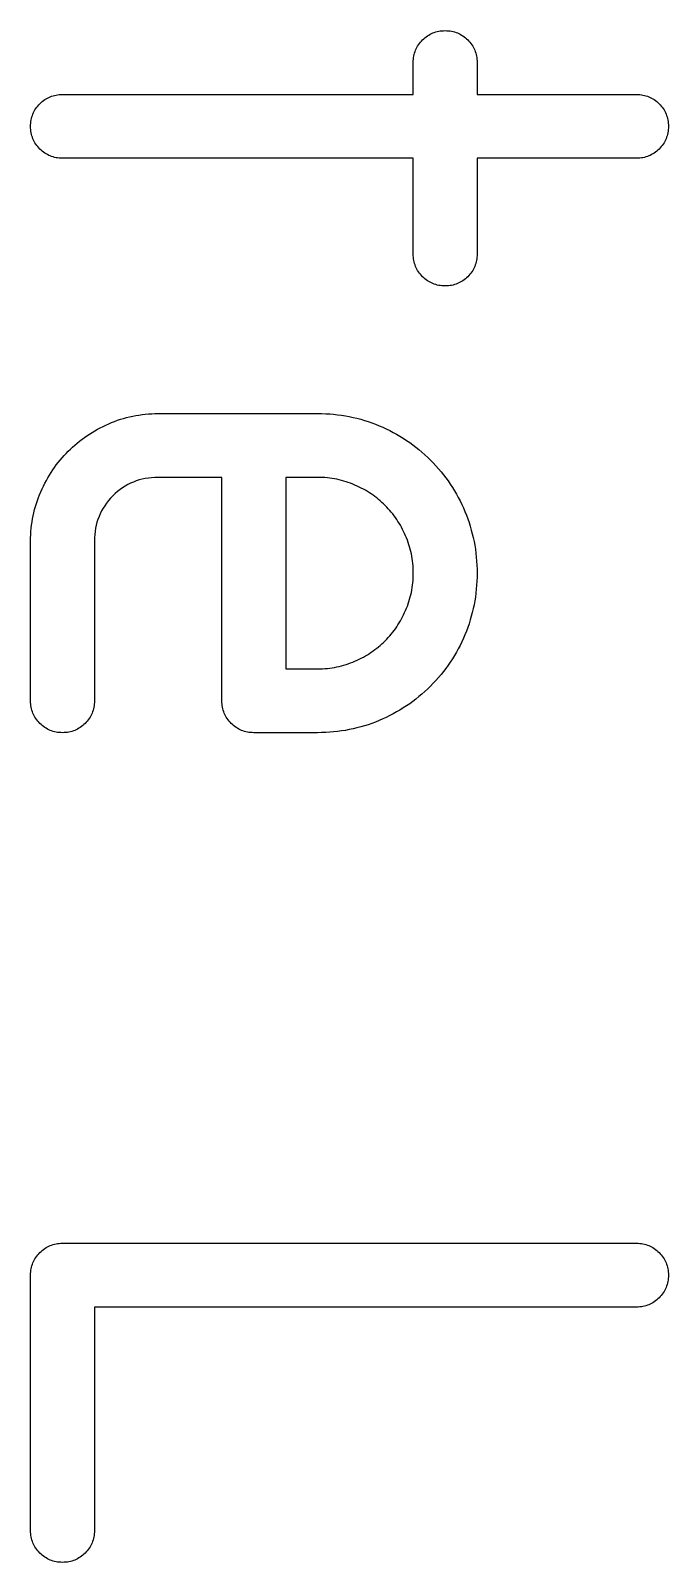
# Model space of a CAD drawing. Extents: x -220 to 711, y -42 to 774.
# Drawn here: x -164.97 to -146.97, y 11.8 to 55 of the extents above; entities that cross this region are included whole.
import ezdxf

# ---------------------------------------------------------------- set-up
doc = ezdxf.new("R2010")
doc.units = 0
doc.layers.get('0').update_dxf_attribs({"linetype": 'CONTINUOUS'})

msp = doc.modelspace()

# ---------------------------------------------------------------- linework, layer by layer
for p, q in [((-154.1703, 53.199), (-154.1703, 54.099)), ((-152.3703, 54.099), (-152.3703, 53.199)), ((-164.0703, 53.199), (-154.1703, 53.199)), ((-152.3703, 53.199), (-147.8703, 53.199)), ((-154.1703, 51.399), (-164.0703, 51.399)), ((-154.1703, 48.699), (-154.1703, 51.399)), ((-147.8703, 51.399), (-152.3703, 51.399)), ((-152.3703, 51.399), (-152.3703, 48.699)), ((-161.3703, 44.199), (-158.6703, 44.199)), ((-158.6703, 44.199), (-156.8703, 44.199)), ((-159.5703, 42.399), (-161.3703, 42.399)), ((-159.5703, 36.099), (-159.5703, 42.399)), ((-157.7703, 42.399), (-157.7703, 36.999)), ((-156.8703, 42.399), (-157.7703, 42.399)), ((-164.9703, 36.099), (-164.9703, 40.599)), ((-163.1703, 40.599), (-163.1703, 36.099)), ((-157.7703, 36.999), (-156.8703, 36.999)), ((-156.8703, 35.199), (-158.6703, 35.199)), ((-164.0703, 20.799), (-147.8703, 20.799)), ((-164.9703, 12.699), (-164.9703, 19.899)), ((-147.8703, 18.999), (-163.1703, 18.999)), ((-163.1703, 18.999), (-163.1703, 12.699))]:
    msp.add_line(p, q)
for points in [[(-153.9093, 54.738), (-153.8763, 54.7696), (-153.8423, 54.7991), (-153.8074, 54.8267), (-153.7715, 54.8521), (-153.7348, 54.8756), (-153.6971, 54.897), (-153.6586, 54.9164), (-153.6191, 54.9337), (-153.5787, 54.949), (-153.5374, 54.9623), (-153.4952, 54.9735), (-153.452, 54.9826), (-153.408, 54.9898), (-153.363, 54.9949), (-153.3171, 54.9979), (-153.2703, 54.999)], [(-153.2703, 54.999), (-153.2235, 54.9979), (-153.1777, 54.9949), (-153.1327, 54.9898), (-153.0887, 54.9826), (-153.0455, 54.9735), (-153.0033, 54.9623), (-152.962, 54.949), (-152.9216, 54.9337), (-152.8821, 54.9164), (-152.8435, 54.897), (-152.8059, 54.8756), (-152.7692, 54.8521), (-152.7333, 54.8267), (-152.6984, 54.7991), (-152.6644, 54.7696), (-152.6313, 54.738)], [(-154.1703, 54.099), (-154.1693, 54.1458), (-154.1663, 54.1916), (-154.1612, 54.2366), (-154.154, 54.2806), (-154.1449, 54.3238), (-154.1336, 54.366), (-154.1204, 54.4073), (-154.1051, 54.4477), (-154.0878, 54.4872), (-154.0684, 54.5258), (-154.047, 54.5634), (-154.0235, 54.6001), (-153.998, 54.636), (-153.9705, 54.6709), (-153.9409, 54.7049), (-153.9093, 54.738)], [(-152.6313, 54.738), (-152.5997, 54.7049), (-152.5702, 54.6709), (-152.5426, 54.636), (-152.5172, 54.6001), (-152.4937, 54.5634), (-152.4723, 54.5258), (-152.4529, 54.4872), (-152.4356, 54.4477), (-152.4203, 54.4073), (-152.407, 54.366), (-152.3958, 54.3238), (-152.3867, 54.2806), (-152.3795, 54.2366), (-152.3744, 54.1916), (-152.3714, 54.1458), (-152.3703, 54.099)], [(-164.7093, 52.938), (-164.6763, 52.9696), (-164.6423, 52.9991), (-164.6074, 53.0267), (-164.5715, 53.0521), (-164.5348, 53.0756), (-164.4971, 53.097), (-164.4586, 53.1164), (-164.4191, 53.1337), (-164.3787, 53.149), (-164.3374, 53.1623), (-164.2952, 53.1735), (-164.252, 53.1826), (-164.208, 53.1898), (-164.163, 53.1949), (-164.1171, 53.1979), (-164.0703, 53.199)], [(-147.8703, 53.199), (-147.8235, 53.1979), (-147.7777, 53.1949), (-147.7327, 53.1898), (-147.6887, 53.1826), (-147.6455, 53.1735), (-147.6033, 53.1623), (-147.562, 53.149), (-147.5216, 53.1337), (-147.4821, 53.1164), (-147.4435, 53.097), (-147.4059, 53.0756), (-147.3692, 53.0521), (-147.3333, 53.0267), (-147.2984, 52.9991), (-147.2644, 52.9696), (-147.2313, 52.938)], [(-164.9703, 52.299), (-164.9693, 52.3458), (-164.9663, 52.3916), (-164.9612, 52.4366), (-164.954, 52.4806), (-164.9449, 52.5238), (-164.9336, 52.566), (-164.9204, 52.6073), (-164.9051, 52.6477), (-164.8878, 52.6872), (-164.8684, 52.7258), (-164.847, 52.7634), (-164.8235, 52.8001), (-164.798, 52.836), (-164.7705, 52.8709), (-164.7409, 52.9049), (-164.7093, 52.938)], [(-147.2313, 52.938), (-147.1997, 52.9049), (-147.1702, 52.8709), (-147.1426, 52.836), (-147.1172, 52.8001), (-147.0937, 52.7634), (-147.0723, 52.7258), (-147.0529, 52.6872), (-147.0356, 52.6477), (-147.0203, 52.6073), (-147.007, 52.566), (-146.9958, 52.5238), (-146.9867, 52.4806), (-146.9795, 52.4366), (-146.9744, 52.3916), (-146.9714, 52.3458), (-146.9703, 52.299)], [(-164.7093, 51.66), (-164.7409, 51.693), (-164.7705, 51.727), (-164.798, 51.7619), (-164.8235, 51.7978), (-164.847, 51.8345), (-164.8684, 51.8722), (-164.8878, 51.9107), (-164.9051, 51.9502), (-164.9204, 51.9906), (-164.9336, 52.0319), (-164.9449, 52.0741), (-164.954, 52.1173), (-164.9612, 52.1613), (-164.9663, 52.2063), (-164.9693, 52.2522), (-164.9703, 52.299)], [(-146.9703, 52.299), (-146.9714, 52.2522), (-146.9744, 52.2063), (-146.9795, 52.1613), (-146.9867, 52.1173), (-146.9958, 52.0741), (-147.007, 52.0319), (-147.0203, 51.9906), (-147.0356, 51.9502), (-147.0529, 51.9107), (-147.0723, 51.8722), (-147.0937, 51.8345), (-147.1172, 51.7978), (-147.1426, 51.7619), (-147.1702, 51.727), (-147.1997, 51.693), (-147.2313, 51.66)], [(-164.0703, 51.399), (-164.1171, 51.4), (-164.163, 51.403), (-164.208, 51.4081), (-164.252, 51.4153), (-164.2952, 51.4244), (-164.3374, 51.4357), (-164.3787, 51.4489), (-164.4191, 51.4642), (-164.4586, 51.4815), (-164.4971, 51.5009), (-164.5348, 51.5223), (-164.5715, 51.5458), (-164.6074, 51.5713), (-164.6423, 51.5988), (-164.6763, 51.6284), (-164.7093, 51.66)], [(-147.2313, 51.66), (-147.2644, 51.6284), (-147.2984, 51.5988), (-147.3333, 51.5713), (-147.3692, 51.5458), (-147.4059, 51.5223), (-147.4435, 51.5009), (-147.4821, 51.4815), (-147.5216, 51.4642), (-147.562, 51.4489), (-147.6033, 51.4357), (-147.6455, 51.4244), (-147.6887, 51.4153), (-147.7327, 51.4081), (-147.7777, 51.403), (-147.8235, 51.4), (-147.8703, 51.399)], [(-153.9093, 48.06), (-153.9409, 48.093), (-153.9705, 48.127), (-153.998, 48.1619), (-154.0235, 48.1978), (-154.047, 48.2345), (-154.0684, 48.2722), (-154.0878, 48.3107), (-154.1051, 48.3502), (-154.1204, 48.3906), (-154.1336, 48.4319), (-154.1449, 48.4741), (-154.154, 48.5173), (-154.1612, 48.5613), (-154.1663, 48.6063), (-154.1693, 48.6522), (-154.1703, 48.699)], [(-152.3703, 48.699), (-152.3714, 48.6522), (-152.3744, 48.6063), (-152.3795, 48.5613), (-152.3867, 48.5173), (-152.3958, 48.4741), (-152.407, 48.4319), (-152.4203, 48.3906), (-152.4356, 48.3502), (-152.4529, 48.3107), (-152.4723, 48.2722), (-152.4937, 48.2345), (-152.5172, 48.1978), (-152.5426, 48.1619), (-152.5702, 48.127), (-152.5997, 48.093), (-152.6313, 48.06)], [(-153.2703, 47.799), (-153.3171, 47.8), (-153.363, 47.803), (-153.408, 47.8081), (-153.452, 47.8153), (-153.4952, 47.8244), (-153.5374, 47.8357), (-153.5787, 47.8489), (-153.6191, 47.8642), (-153.6586, 47.8815), (-153.6971, 47.9009), (-153.7348, 47.9223), (-153.7715, 47.9458), (-153.8074, 47.9713), (-153.8423, 47.9988), (-153.8763, 48.0284), (-153.9093, 48.06)], [(-152.6313, 48.06), (-152.6644, 48.0284), (-152.6984, 47.9988), (-152.7333, 47.9713), (-152.7692, 47.9458), (-152.8059, 47.9223), (-152.8435, 47.9009), (-152.8821, 47.8815), (-152.9216, 47.8642), (-152.962, 47.8489), (-153.0033, 47.8357), (-153.0455, 47.8244), (-153.0887, 47.8153), (-153.1327, 47.8081), (-153.1777, 47.803), (-153.2235, 47.8), (-153.2703, 47.799)], [(-162.7653, 43.911), (-162.6829, 43.9458), (-162.5998, 43.9785), (-162.5161, 44.0088), (-162.4318, 44.037), (-162.3468, 44.0628), (-162.2612, 44.0865), (-162.175, 44.1078), (-162.0881, 44.127), (-162.0006, 44.1438), (-161.9124, 44.1585), (-161.8237, 44.1708), (-161.7343, 44.181), (-161.6442, 44.1888), (-161.5536, 44.1945), (-161.4623, 44.1978), (-161.3703, 44.199)], [(-156.8703, 44.199), (-156.756, 44.1976), (-156.6424, 44.1936), (-156.5296, 44.1869), (-156.4175, 44.1776), (-156.3063, 44.1656), (-156.1958, 44.1509), (-156.086, 44.1335), (-155.9771, 44.1135), (-155.8689, 44.0907), (-155.7615, 44.0654), (-155.6549, 44.0373), (-155.549, 44.0066), (-155.4439, 43.9732), (-155.3396, 43.9371), (-155.2361, 43.8984), (-155.1333, 43.857)], [(-163.9083, 43.137), (-163.8469, 43.1969), (-163.7842, 43.2554), (-163.7201, 43.3122), (-163.6547, 43.3676), (-163.5879, 43.4214), (-163.5198, 43.4736), (-163.4504, 43.5243), (-163.3796, 43.5735), (-163.3075, 43.6211), (-163.234, 43.6671), (-163.1593, 43.7116), (-163.0832, 43.7546), (-163.0057, 43.796), (-162.9269, 43.8359), (-162.8468, 43.8742), (-162.7653, 43.911)], [(-155.1333, 43.857), (-155.0317, 43.8131), (-154.9315, 43.767), (-154.8329, 43.7186), (-154.7357, 43.668), (-154.6399, 43.6151), (-154.5457, 43.56), (-154.4529, 43.5026), (-154.3616, 43.443), (-154.2718, 43.3811), (-154.1834, 43.317), (-154.0965, 43.2506), (-154.0112, 43.182), (-153.9272, 43.1111), (-153.8448, 43.038), (-153.7638, 42.9626), (-153.6843, 42.885)], [(-164.6823, 41.994), (-164.6456, 42.0754), (-164.6072, 42.1555), (-164.5674, 42.2343), (-164.526, 42.3118), (-164.483, 42.3879), (-164.4385, 42.4627), (-164.3924, 42.5361), (-164.3448, 42.6082), (-164.2957, 42.679), (-164.245, 42.7484), (-164.1928, 42.8165), (-164.139, 42.8833), (-164.0836, 42.9487), (-164.0267, 43.0128), (-163.9683, 43.0755), (-163.9083, 43.137)], [(-153.6843, 42.885), (-153.6067, 42.8055), (-153.5313, 42.7245), (-153.4582, 42.6421), (-153.3873, 42.5581), (-153.3187, 42.4728), (-153.2523, 42.3859), (-153.1882, 42.2975), (-153.1263, 42.2077), (-153.0667, 42.1164), (-153.0093, 42.0236), (-152.9542, 41.9294), (-152.9013, 41.8336), (-152.8507, 41.7364), (-152.8023, 41.6378), (-152.7562, 41.5376), (-152.7123, 41.436)], [(-161.3703, 42.399), (-161.4639, 42.3969), (-161.5557, 42.3908), (-161.6456, 42.3806), (-161.7337, 42.3663), (-161.82, 42.348), (-161.9044, 42.3256), (-161.9871, 42.299), (-162.0678, 42.2685), (-162.1468, 42.2338), (-162.2239, 42.1951), (-162.2992, 42.1522), (-162.3727, 42.1053), (-162.4444, 42.0544), (-162.5142, 41.9993), (-162.5822, 41.9402), (-162.6483, 41.877)], [(-155.8173, 42.183), (-155.8795, 42.2091), (-155.9421, 42.2336), (-156.0052, 42.2564), (-156.0688, 42.2775), (-156.1329, 42.2969), (-156.1974, 42.3146), (-156.2625, 42.3306), (-156.3281, 42.345), (-156.3941, 42.3576), (-156.4607, 42.3686), (-156.5277, 42.3779), (-156.5953, 42.3855), (-156.6633, 42.3914), (-156.7318, 42.3956), (-156.8008, 42.3981), (-156.8703, 42.399)], [(-164.9703, 40.599), (-164.9692, 40.6909), (-164.9658, 40.7822), (-164.9602, 40.8729), (-164.9523, 40.9629), (-164.9422, 41.0523), (-164.9298, 41.1411), (-164.9152, 41.2292), (-164.8983, 41.3167), (-164.8792, 41.4036), (-164.8578, 41.4898), (-164.8342, 41.5754), (-164.8083, 41.6604), (-164.7802, 41.7447), (-164.7498, 41.8284), (-164.7172, 41.9115), (-164.6823, 41.994)], [(-154.9623, 41.607), (-155.0079, 41.6514), (-155.0544, 41.6947), (-155.1021, 41.7369), (-155.1508, 41.778), (-155.2005, 41.8179), (-155.2513, 41.8567), (-155.3032, 41.8944), (-155.3561, 41.931), (-155.4101, 41.9664), (-155.4651, 42.0007), (-155.5211, 42.0339), (-155.5783, 42.066), (-155.6365, 42.0969), (-155.6957, 42.1267), (-155.756, 42.1554), (-155.8173, 42.183)], [(-162.6483, 41.877), (-162.7116, 41.8108), (-162.7707, 41.7428), (-162.8257, 41.673), (-162.8767, 41.6013), (-162.9236, 41.5279), (-162.9664, 41.4526), (-163.0052, 41.3754), (-163.0398, 41.2965), (-163.0704, 41.2157), (-163.0969, 41.1331), (-163.1194, 41.0486), (-163.1377, 40.9623), (-163.152, 40.8742), (-163.1622, 40.7843), (-163.1683, 40.6925), (-163.1703, 40.599)], [(-154.3863, 40.752), (-154.4139, 40.8133), (-154.4426, 40.8736), (-154.4724, 40.9328), (-154.5033, 40.991), (-154.5354, 41.0482), (-154.5686, 41.1042), (-154.6029, 41.1592), (-154.6383, 41.2132), (-154.6749, 41.2661), (-154.7126, 41.318), (-154.7514, 41.3688), (-154.7913, 41.4185), (-154.8324, 41.4672), (-154.8746, 41.5148), (-154.9179, 41.5614), (-154.9623, 41.607)], [(-152.7123, 41.436), (-152.6709, 41.3332), (-152.6322, 41.2297), (-152.5961, 41.1254), (-152.5627, 41.0203), (-152.532, 40.9144), (-152.5039, 40.8078), (-152.4786, 40.7004), (-152.4558, 40.5922), (-152.4358, 40.4833), (-152.4184, 40.3735), (-152.4037, 40.263), (-152.3917, 40.1518), (-152.3824, 40.0397), (-152.3757, 39.9269), (-152.3717, 39.8133), (-152.3703, 39.699)], [(-154.1703, 39.699), (-154.1712, 39.7685), (-154.1737, 39.8375), (-154.1779, 39.906), (-154.1838, 39.974), (-154.1914, 40.0416), (-154.2007, 40.1086), (-154.2117, 40.1752), (-154.2243, 40.2412), (-154.2387, 40.3068), (-154.2547, 40.3718), (-154.2724, 40.4364), (-154.2918, 40.5005), (-154.3129, 40.5641), (-154.3357, 40.6272), (-154.3602, 40.6898), (-154.3863, 40.752)], [(-154.3863, 38.646), (-154.3602, 38.7081), (-154.3357, 38.7707), (-154.3129, 38.8338), (-154.2918, 38.8974), (-154.2724, 38.9615), (-154.2547, 39.0261), (-154.2387, 39.0911), (-154.2243, 39.1567), (-154.2117, 39.2228), (-154.2007, 39.2893), (-154.1914, 39.3564), (-154.1838, 39.4239), (-154.1779, 39.4919), (-154.1737, 39.5604), (-154.1712, 39.6295), (-154.1703, 39.699)], [(-152.3703, 39.699), (-152.3717, 39.5846), (-152.3757, 39.471), (-152.3824, 39.3582), (-152.3917, 39.2461), (-152.4037, 39.1349), (-152.4184, 39.0244), (-152.4358, 38.9147), (-152.4558, 38.8057), (-152.4786, 38.6975), (-152.5039, 38.5901), (-152.532, 38.4835), (-152.5627, 38.3776), (-152.5961, 38.2726), (-152.6322, 38.1683), (-152.6709, 38.0647), (-152.7123, 37.962)], [(-154.9623, 37.791), (-154.9179, 37.8365), (-154.8746, 37.8831), (-154.8324, 37.9307), (-154.7913, 37.9794), (-154.7514, 38.0291), (-154.7126, 38.0799), (-154.6749, 38.1318), (-154.6383, 38.1847), (-154.6029, 38.2387), (-154.5686, 38.2937), (-154.5354, 38.3498), (-154.5033, 38.4069), (-154.4724, 38.4651), (-154.4426, 38.5243), (-154.4139, 38.5846), (-154.3863, 38.646)], [(-155.8173, 37.215), (-155.756, 37.2425), (-155.6957, 37.2712), (-155.6365, 37.301), (-155.5783, 37.332), (-155.5211, 37.364), (-155.4651, 37.3972), (-155.4101, 37.4315), (-155.3561, 37.467), (-155.3032, 37.5035), (-155.2513, 37.5412), (-155.2005, 37.58), (-155.1508, 37.62), (-155.1021, 37.661), (-155.0544, 37.7032), (-155.0079, 37.7465), (-154.9623, 37.791)], [(-152.7123, 37.962), (-152.7562, 37.8603), (-152.8023, 37.7602), (-152.8507, 37.6615), (-152.9013, 37.5643), (-152.9542, 37.4685), (-153.0093, 37.3743), (-153.0667, 37.2815), (-153.1263, 37.1902), (-153.1882, 37.1004), (-153.2523, 37.012), (-153.3187, 36.9252), (-153.3873, 36.8398), (-153.4582, 36.7559), (-153.5313, 36.6734), (-153.6067, 36.5924), (-153.6843, 36.513)], [(-156.8703, 36.999), (-156.8008, 36.9998), (-156.7318, 37.0023), (-156.6633, 37.0066), (-156.5953, 37.0125), (-156.5277, 37.0201), (-156.4607, 37.0293), (-156.3941, 37.0403), (-156.3281, 37.053), (-156.2625, 37.0673), (-156.1974, 37.0833), (-156.1329, 37.1011), (-156.0688, 37.1205), (-156.0052, 37.1416), (-155.9421, 37.1643), (-155.8795, 37.1888), (-155.8173, 37.215)], [(-153.6843, 36.513), (-153.7638, 36.4353), (-153.8448, 36.36), (-153.9272, 36.2868), (-154.0112, 36.216), (-154.0965, 36.1473), (-154.1834, 36.081), (-154.2718, 36.0168), (-154.3616, 35.955), (-154.4529, 35.8953), (-154.5457, 35.838), (-154.6399, 35.7828), (-154.7357, 35.73), (-154.8329, 35.6793), (-154.9315, 35.631), (-155.0317, 35.5848), (-155.1333, 35.541)], [(-164.7093, 35.46), (-164.7409, 35.493), (-164.7705, 35.527), (-164.798, 35.5619), (-164.8235, 35.5978), (-164.847, 35.6345), (-164.8684, 35.6722), (-164.8878, 35.7107), (-164.9051, 35.7502), (-164.9204, 35.7906), (-164.9336, 35.8319), (-164.9449, 35.8741), (-164.954, 35.9173), (-164.9612, 35.9613), (-164.9663, 36.0063), (-164.9693, 36.0522), (-164.9703, 36.099)], [(-163.1703, 36.099), (-163.1714, 36.0522), (-163.1744, 36.0063), (-163.1795, 35.9613), (-163.1867, 35.9173), (-163.1958, 35.8741), (-163.207, 35.8319), (-163.2203, 35.7906), (-163.2356, 35.7502), (-163.2529, 35.7107), (-163.2723, 35.6722), (-163.2937, 35.6345), (-163.3172, 35.5978), (-163.3426, 35.5619), (-163.3702, 35.527), (-163.3997, 35.493), (-163.4313, 35.46)], [(-159.3093, 35.46), (-159.3409, 35.493), (-159.3705, 35.527), (-159.398, 35.5619), (-159.4235, 35.5978), (-159.447, 35.6345), (-159.4684, 35.6722), (-159.4878, 35.7107), (-159.5051, 35.7502), (-159.5204, 35.7906), (-159.5336, 35.8319), (-159.5449, 35.8741), (-159.554, 35.9173), (-159.5612, 35.9613), (-159.5663, 36.0063), (-159.5693, 36.0522), (-159.5703, 36.099)], [(-164.0703, 35.199), (-164.1171, 35.2), (-164.163, 35.203), (-164.208, 35.2081), (-164.252, 35.2153), (-164.2952, 35.2244), (-164.3374, 35.2357), (-164.3787, 35.2489), (-164.4191, 35.2642), (-164.4586, 35.2815), (-164.4971, 35.3009), (-164.5348, 35.3223), (-164.5715, 35.3458), (-164.6074, 35.3713), (-164.6423, 35.3988), (-164.6763, 35.4284), (-164.7093, 35.46)], [(-163.4313, 35.46), (-163.4644, 35.4284), (-163.4984, 35.3988), (-163.5333, 35.3713), (-163.5692, 35.3458), (-163.6059, 35.3223), (-163.6435, 35.3009), (-163.6821, 35.2815), (-163.7216, 35.2642), (-163.762, 35.2489), (-163.8033, 35.2357), (-163.8455, 35.2244), (-163.8887, 35.2153), (-163.9327, 35.2081), (-163.9777, 35.203), (-164.0235, 35.2), (-164.0703, 35.199)], [(-158.6703, 35.199), (-158.7171, 35.2), (-158.763, 35.203), (-158.808, 35.2081), (-158.852, 35.2153), (-158.8952, 35.2244), (-158.9374, 35.2357), (-158.9787, 35.2489), (-159.0191, 35.2642), (-159.0586, 35.2815), (-159.0971, 35.3009), (-159.1348, 35.3223), (-159.1715, 35.3458), (-159.2074, 35.3713), (-159.2423, 35.3988), (-159.2763, 35.4284), (-159.3093, 35.46)], [(-155.1333, 35.541), (-155.2361, 35.4995), (-155.3396, 35.4608), (-155.4439, 35.4247), (-155.549, 35.3913), (-155.6549, 35.3606), (-155.7615, 35.3326), (-155.8689, 35.3072), (-155.9771, 35.2845), (-156.086, 35.2644), (-156.1958, 35.2471), (-156.3063, 35.2324), (-156.4175, 35.2203), (-156.5296, 35.211), (-156.6424, 35.2043), (-156.756, 35.2003), (-156.8703, 35.199)], [(-164.7093, 20.538), (-164.6763, 20.5696), (-164.6423, 20.5991), (-164.6074, 20.6267), (-164.5715, 20.6521), (-164.5348, 20.6756), (-164.4971, 20.697), (-164.4586, 20.7164), (-164.4191, 20.7337), (-164.3787, 20.749), (-164.3374, 20.7623), (-164.2952, 20.7735), (-164.252, 20.7826), (-164.208, 20.7898), (-164.163, 20.7949), (-164.1171, 20.7979), (-164.0703, 20.799)], [(-147.8703, 20.799), (-147.8235, 20.7979), (-147.7777, 20.7949), (-147.7327, 20.7898), (-147.6887, 20.7826), (-147.6455, 20.7735), (-147.6033, 20.7623), (-147.562, 20.749), (-147.5216, 20.7337), (-147.4821, 20.7164), (-147.4435, 20.697), (-147.4059, 20.6756), (-147.3692, 20.6521), (-147.3333, 20.6267), (-147.2984, 20.5991), (-147.2644, 20.5696), (-147.2313, 20.538)], [(-164.9703, 19.899), (-164.9693, 19.9458), (-164.9663, 19.9916), (-164.9612, 20.0366), (-164.954, 20.0806), (-164.9449, 20.1238), (-164.9336, 20.166), (-164.9204, 20.2073), (-164.9051, 20.2477), (-164.8878, 20.2872), (-164.8684, 20.3258), (-164.847, 20.3634), (-164.8235, 20.4001), (-164.798, 20.436), (-164.7705, 20.4709), (-164.7409, 20.5049), (-164.7093, 20.538)], [(-147.2313, 20.538), (-147.1997, 20.5049), (-147.1702, 20.4709), (-147.1426, 20.436), (-147.1172, 20.4001), (-147.0937, 20.3634), (-147.0723, 20.3258), (-147.0529, 20.2872), (-147.0356, 20.2477), (-147.0203, 20.2073), (-147.007, 20.166), (-146.9958, 20.1238), (-146.9867, 20.0806), (-146.9795, 20.0366), (-146.9744, 19.9916), (-146.9714, 19.9458), (-146.9703, 19.899)], [(-146.9703, 19.899), (-146.9714, 19.8522), (-146.9744, 19.8063), (-146.9795, 19.7613), (-146.9867, 19.7173), (-146.9958, 19.6741), (-147.007, 19.6319), (-147.0203, 19.5906), (-147.0356, 19.5502), (-147.0529, 19.5107), (-147.0723, 19.4722), (-147.0937, 19.4345), (-147.1172, 19.3978), (-147.1426, 19.3619), (-147.1702, 19.327), (-147.1997, 19.293), (-147.2313, 19.26)], [(-147.2313, 19.26), (-147.2644, 19.2284), (-147.2984, 19.1988), (-147.3333, 19.1713), (-147.3692, 19.1458), (-147.4059, 19.1223), (-147.4435, 19.1009), (-147.4821, 19.0815), (-147.5216, 19.0642), (-147.562, 19.0489), (-147.6033, 19.0357), (-147.6455, 19.0244), (-147.6887, 19.0153), (-147.7327, 19.0081), (-147.7777, 19.003), (-147.8235, 19), (-147.8703, 18.999)], [(-164.7093, 12.06), (-164.7409, 12.093), (-164.7705, 12.127), (-164.798, 12.1619), (-164.8235, 12.1978), (-164.847, 12.2345), (-164.8684, 12.2722), (-164.8878, 12.3107), (-164.9051, 12.3502), (-164.9204, 12.3906), (-164.9336, 12.4319), (-164.9449, 12.4741), (-164.954, 12.5173), (-164.9612, 12.5613), (-164.9663, 12.6063), (-164.9693, 12.6522), (-164.9703, 12.699)], [(-163.1703, 12.699), (-163.1714, 12.6522), (-163.1744, 12.6063), (-163.1795, 12.5613), (-163.1867, 12.5173), (-163.1958, 12.4741), (-163.207, 12.4319), (-163.2203, 12.3906), (-163.2356, 12.3502), (-163.2529, 12.3107), (-163.2723, 12.2722), (-163.2937, 12.2345), (-163.3172, 12.1978), (-163.3426, 12.1619), (-163.3702, 12.127), (-163.3997, 12.093), (-163.4313, 12.06)], [(-164.0703, 11.799), (-164.1171, 11.8), (-164.163, 11.803), (-164.208, 11.8081), (-164.252, 11.8153), (-164.2952, 11.8244), (-164.3374, 11.8357), (-164.3787, 11.8489), (-164.4191, 11.8642), (-164.4586, 11.8815), (-164.4971, 11.9009), (-164.5348, 11.9223), (-164.5715, 11.9458), (-164.6074, 11.9713), (-164.6423, 11.9988), (-164.6763, 12.0284), (-164.7093, 12.06)], [(-163.4313, 12.06), (-163.4644, 12.0284), (-163.4984, 11.9988), (-163.5333, 11.9713), (-163.5692, 11.9458), (-163.6059, 11.9223), (-163.6435, 11.9009), (-163.6821, 11.8815), (-163.7216, 11.8642), (-163.762, 11.8489), (-163.8033, 11.8357), (-163.8455, 11.8244), (-163.8887, 11.8153), (-163.9327, 11.8081), (-163.9777, 11.803), (-164.0235, 11.8), (-164.0703, 11.799)]]:
    msp.add_lwpolyline(points)

doc.saveas('drawing.dxf')
